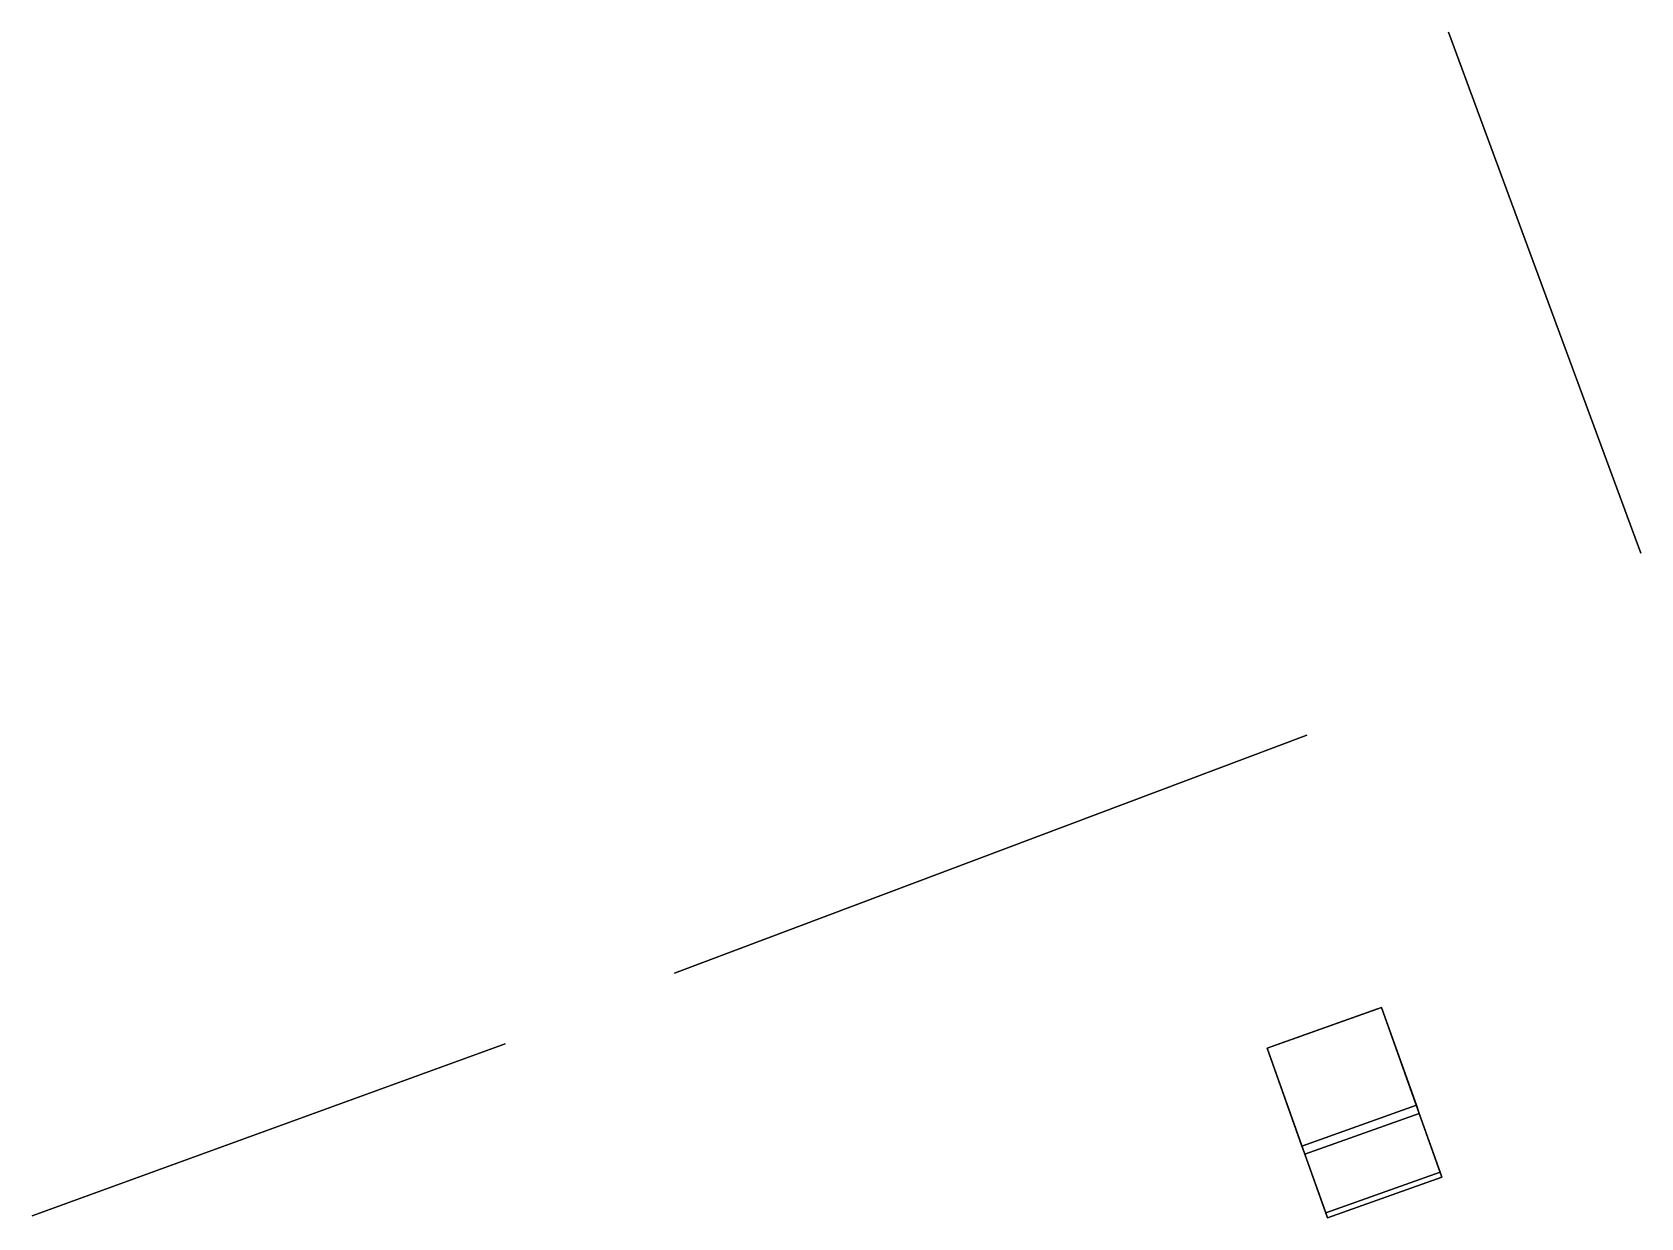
# Model space of a CAD drawing. Header units: metres. Extents: x 99985 to 959817, y 99998 to 1946059.
# Drawn here: x 959777.5 to 959817.25, y 1946029.83 to 1946059.12 of the extents above; entities outside this region: 1.
import ezdxf

# ---------------------------------------------------------------- set-up
doc = ezdxf.new("R2010")
doc.units = ezdxf.units.M

msp = doc.modelspace()

# ---------------------------------------------------------------- linework, layer by layer
at = {"layer": 'Building Shading', "color": 195}
for points in [[(959812.5, 1946059.125, 54.4624), (959812.5, 1946059.125, 46.4624), (959817.25, 1946046.25, 46.4624), (959817.25, 1946046.25, 54.4624)], [(959817.25, 1946046.25, 54.4624), (959817.25, 1946046.25, 46.4624), (959812.5, 1946059.125, 46.4624), (959812.5, 1946059.125, 54.4624)], [(959793.375, 1946035.875, 65.465), (959793.375, 1946035.875, 46.465), (959809, 1946041.75, 46.465), (959809, 1946041.75, 65.465)], [(959809, 1946041.75, 65.465), (959809, 1946041.75, 46.465), (959793.375, 1946035.875, 46.465), (959793.375, 1946035.875, 65.465)], [(959777.5, 1946029.875, 65.6889), (959777.5, 1946029.875, 46.6889), (959789.1875, 1946034.125, 46.6889), (959789.1875, 1946034.125, 65.6889)], [(959789.1875, 1946034.125, 65.6889), (959789.1875, 1946034.125, 46.6889), (959777.5, 1946029.875, 46.6889), (959777.5, 1946029.875, 65.6889)]]:
    msp.add_3dface(points, dxfattribs=at)
at = {"layer": 'CORE', "color": 43}
for points in [[(959811.7742, 1946032.4068, 47.9954), (959811.7742, 1946032.4068, 44.8871), (959808.9479, 1946031.4006, 44.8871), (959808.9479, 1946031.4006, 47.9954)], [(959812.3348, 1946030.8321, 47.9954), (959812.3348, 1946030.8321, 44.8871), (959811.7742, 1946032.4068, 44.8871), (959811.7742, 1946032.4068, 47.9954)], [(959808.9479, 1946031.4006, 47.9954), (959808.9479, 1946031.4006, 44.8871), (959809.5086, 1946029.8259, 44.8871), (959809.5086, 1946029.8259, 47.9954)], [(959809.5086, 1946029.8259, 47.9954), (959809.5086, 1946029.8259, 44.8871), (959812.3348, 1946030.8321, 44.8871), (959812.3348, 1946030.8321, 47.9954)]]:
    msp.add_3dface(points, dxfattribs=at)
at = {"layer": 'CORE', "color": 8}
for points in [[(959811.7742, 1946032.4068, 44.8871), (959812.2921, 1946030.952, 44.8871), (959809.4659, 1946029.9458, 44.8871), (959808.9479, 1946031.4006, 44.8871)], [(959812.2921, 1946030.952, 44.8871), (959812.3348, 1946030.8321, 44.8871), (959809.5086, 1946029.8259, 44.8871), (959809.4659, 1946029.9458, 44.8871)]]:
    msp.add_3dface(points, dxfattribs=at)
at = {"layer": 'CORE', "color": 15}
for points in [[(959811.7742, 1946032.4068, 47.9954), (959808.9479, 1946031.4006, 47.9954), (959809.4659, 1946029.9458, 47.9954), (959812.2921, 1946030.952, 47.9954)], [(959812.2921, 1946030.952, 47.9954), (959809.4659, 1946029.9458, 47.9954), (959809.5086, 1946029.8259, 47.9954), (959812.3348, 1946030.8321, 47.9954)]]:
    msp.add_3dface(points, dxfattribs=at)
at = {"layer": 'PERIM', "color": 43}
for points in [[(959810.8413, 1946035.0271, 47.9954), (959810.8413, 1946035.0271, 44.8871), (959808.015, 1946034.0209, 44.8871), (959808.015, 1946034.0209, 47.9954)], [(959811.7742, 1946032.4068, 47.9954), (959811.7742, 1946032.4068, 44.8871), (959810.8413, 1946035.0271, 44.8871), (959810.8413, 1946035.0271, 47.9954)], [(959808.015, 1946034.0209, 47.9954), (959808.015, 1946034.0209, 44.8871), (959808.9479, 1946031.4006, 44.8871), (959808.9479, 1946031.4006, 47.9954)], [(959808.9479, 1946031.4006, 47.9954), (959808.9479, 1946031.4006, 44.8871), (959811.7742, 1946032.4068, 44.8871), (959811.7742, 1946032.4068, 47.9954)]]:
    msp.add_3dface(points, dxfattribs=at)
at = {"layer": 'PERIM', "color": 8}
for points in [[(959810.8413, 1946035.0271, 44.8871), (959811.7031, 1946032.6064, 44.8871), (959808.8769, 1946031.6002, 44.8871), (959808.015, 1946034.0209, 44.8871)], [(959811.7031, 1946032.6064, 44.8871), (959811.7742, 1946032.4068, 44.8871), (959808.9479, 1946031.4006, 44.8871), (959808.8769, 1946031.6002, 44.8871)]]:
    msp.add_3dface(points, dxfattribs=at)
at = {"layer": 'PERIM', "color": 15}
for points in [[(959810.8413, 1946035.0271, 47.9954), (959808.015, 1946034.0209, 47.9954), (959808.8769, 1946031.6002, 47.9954), (959811.7031, 1946032.6064, 47.9954)], [(959811.7031, 1946032.6064, 47.9954), (959808.8769, 1946031.6002, 47.9954), (959808.9479, 1946031.4006, 47.9954), (959811.7742, 1946032.4068, 47.9954)]]:
    msp.add_3dface(points, dxfattribs=at)
at = {"layer": 'PERIM', "color": 143}
msp.add_3dface([(959810.7471, 1946034.9936, 47.0692), (959810.7471, 1946034.9936, 45.7371), (959808.1093, 1946034.0544, 45.7371), (959808.1093, 1946034.0544, 47.0692)], dxfattribs=at)

doc.saveas('drawing.dxf')
